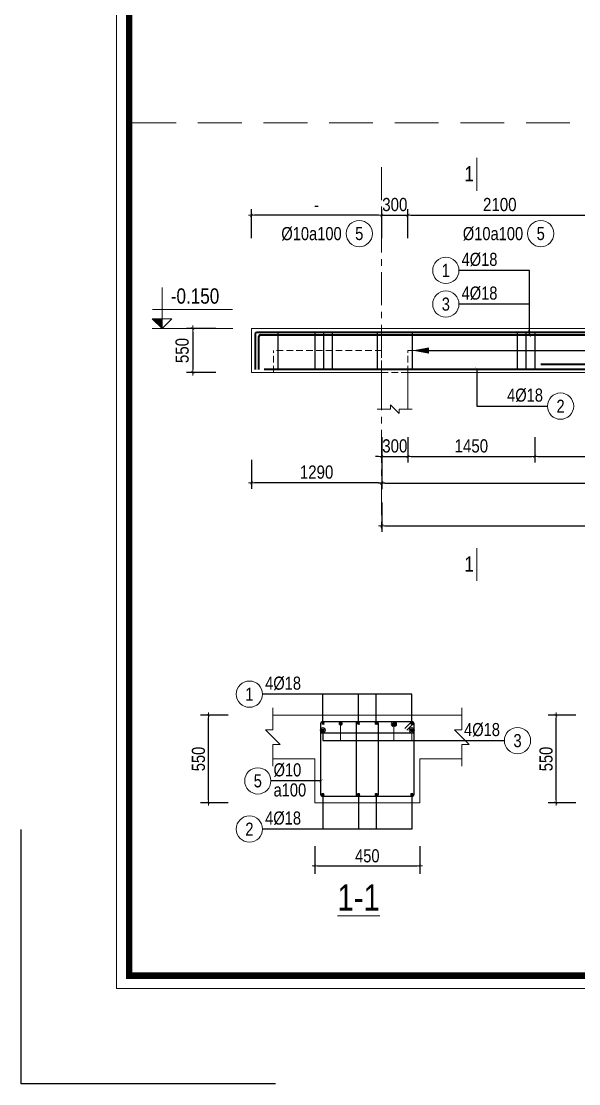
# Model space of a CAD drawing. Header units: millimetres. Extents: x 397144 to 10081729, y 99180 to 1327802.
# Drawn here: x 4906481 to 4912854, y 679461 to 691593 of the extents above; entities that cross this region are included whole.
import ezdxf
from ezdxf.enums import TextEntityAlignment as Align

# ---------------------------------------------------------------- set-up
doc = ezdxf.new("R2010")
doc.units = ezdxf.units.MM
doc.header["$PDSIZE"] = -10
doc.linetypes.add('CENTER', pattern=[2, 1.25, -0.25, 0.25, -0.25])
doc.linetypes.add('HIDDEN', pattern=[0.375, 0.25, -0.125])
doc.layers.get('0').update_dxf_attribs({"linetype": 'CONTINUOUS'})
doc.layers.get('Defpoints').update_dxf_attribs({"color": 12, "linetype": 'CONTINUOUS'})
for name, color, linetype, lineweight in [('kata_dim', 8, 'CONTINUOUS', 13), ('kata_grid', 8, 'CENTER', 13), ('kata_net khuat', 9, 'HIDDEN', 5), ('kata_net manh', 8, 'CONTINUOUS', 5), ('kata_net thay', 4, 'CONTINUOUS', 20), ('kata_text', 7, 'CONTINUOUS', 20), ('kata_thep chu', 1, 'CONTINUOUS', 35), ('kata_thep dai', 220, 'CONTINUOUS', 25)]:
    doc.layers.add(name, color=color, linetype=linetype, lineweight=lineweight)
doc.styles.add('kata_text', font='arial.ttf', dxfattribs={"width": 0.8})
doc.styles.add('Star-HelCon', font='VHELVCN_0.TTF')
doc.dimstyles.new('kata_dim_30', dxfattribs={"dimscale": 60, "dimtxt": 2.5, "dimasz": 0.5, "dimexe": 1.5, "dimexo": 2.5, "dimtad": 1, "dimdec": 0, "dimlfac": 0.5, "dimzin": 0, "dimdsep": 46, "dimtxsty": 'kata_text', "dimblk": 'kata_block_ArchTick', "dimcen": 0.09, "dimdle": 1.2, "dimclrd": 8, "dimclre": 8, "dimclrt": 3, "dimadec": 0, "dimazin": 0, "dimtfac": 1, "dimtdec": 0, "dimtix": 1, "dimtofl": 0, "dimtmove": 0, "dimatfit": 3, "dimfxl": 3.75, "dimfxlon": 1, "dimtolj": 1, "dimtzin": 0, "dimarcsym": 0})
doc.dimstyles.new('kata_dim_70', dxfattribs={"dimscale": 70, "dimtxt": 2.15, "dimasz": 0.5, "dimexe": 1, "dimexo": 2, "dimtad": 1, "dimdec": 0, "dimrnd": 5, "dimzin": 0, "dimdsep": 46, "dimtxsty": 'Star-HelCon', "dimblk": 'kata_block_ArchTick', "dimcen": 0.09, "dimdle": 1.2, "dimclrd": 8, "dimclre": 8, "dimclrt": 3, "dimadec": 0, "dimazin": 0, "dimtfac": 1, "dimtdec": 0, "dimtix": 1, "dimtmove": 2, "dimatfit": 3, "dimfxl": 3.75, "dimfxlon": 1, "dimtolj": 1, "dimtzin": 0, "dimarcsym": 0})
doc.dimstyles.new('kata_rai_thep', dxfattribs={"dimtxt": 2, "dimasz": 1, "dimexe": 0, "dimexo": 0, "dimtad": 1, "dimdec": 0, "dimzin": 12, "dimdsep": 46, "dimtxsty": 'kata_text', "dimblk": 'kata_block_RUNTIC', "dimcen": 0, "dimse1": 1, "dimse2": 1, "dimclrd": 6, "dimclre": 6, "dimclrt": 7, "dimadec": 0, "dimazin": 3, "dimtfac": 1, "dimtdec": 0, "dimtmove": 2, "dimatfit": 3, "dimldrblk": 'kata_block_LEADERTIC', "dimfxl": 1, "dimtolj": 1, "dimtzin": 0, "dimlwd": -1, "dimlwe": -1, "dimarcsym": 0})

# ---------------------------------------------------------------- blocks, each defined once
blk = doc.blocks.new('CHG_XX_Khung ten')
blk.add_lwpolyline([(15, 579), (826, 579), (826, 15), (15, 15)], close=True)
at = {"color": 4, "linetype": 'Continuous', "const_width": 1}
blk.add_lwpolyline([(17, 577), (824, 577), (824, 17), (17, 17)], close=True, dxfattribs=at)
at = {"layer": 'Defpoints', "color": 1, "ltscale": 2}
blk.add_lwpolyline([(40.06, 0), (0, 0), (0, 40)], dxfattribs=at)
blk = doc.blocks.new('kata_block_ArchTick')
at = {"color": 8}
blk.add_line((1, 0), (-1, 0), dxfattribs=at)
at = {"color": 8, "const_width": 0.15}
blk.add_lwpolyline([(-0.5, -0.5), (0.5, 0.5)], dxfattribs=at)
blk = doc.blocks.new('*D146')
at = {"layer": 'Defpoints', "color": 0, "transparency": 16777216}
for p in [(4909837, 682669), (4911037, 682669), (4911037, 681949)]:
    blk.add_point(p, dxfattribs=at)
at = {"layer": 'kata_dim', "color": 8, "lineweight": -2, "transparency": 16777216}
for p, q in [((4909837, 682174), (4909837, 681859)), ((4911037, 682174), (4911037, 681859)), ((4909867, 681949), (4911007, 681949))]:
    blk.add_line(p, q, dxfattribs=at)
at = {"layer": 'kata_dim', "color": 8, "lineweight": -2, "transparency": 16777216, "xscale": 30, "yscale": 30, "zscale": 30, "rotation": 180}
blk.add_blockref('kata_block_ArchTick', (4909837, 681949), dxfattribs=at)
at = {"layer": 'kata_dim', "color": 8, "lineweight": -2, "transparency": 16777216, "xscale": 30, "yscale": 30, "zscale": 30}
blk.add_blockref('kata_block_ArchTick', (4911037, 681949), dxfattribs=at)
at = {"layer": 'kata_dim', "color": 3, "transparency": 16777216, "insert": (4910437, 682063), "char_height": 150, "attachment_point": 5, "style": 'kata_text'}
blk.add_mtext('\\A1;450', dxfattribs=at)
blk = doc.blocks.new('kata_block_TD')
at = {"color": 6, "linetype": 'ByBlock', "lineweight": -2, "style": 'kata_text', "width": 0.8}
blk.add_attdef('SECTDET2', text='', height=5, dxfattribs=at).set_placement((0, 7.97), align=Align.CENTER)
at = {"color": 0, "linetype": 'ByBlock', "lineweight": -2, "style": 'kata_text', "width": 0.8}
blk.add_attdef('SECTDET1', text='', height=5, dxfattribs=at).set_placement((0, 1.47), align=Align.CENTER)
at = {"color": 3, "lineweight": 25, "style": 'kata_text', "width": 0.8}
blk.add_attdef('SSCALE', text='', height=2.5, dxfattribs=at).set_placement((0, -4), align=Align.CENTER)
blk = doc.blocks.new('*D147')
at = {"layer": 'Defpoints', "color": 0, "transparency": 16777216}
for p in [(4908621, 683669), (4909837, 683669), (4909837, 682669)]:
    blk.add_point(p, dxfattribs=at)
at = {"layer": 'kata_dim', "color": 8, "lineweight": -2, "transparency": 16777216}
for p, q in [((4908846, 683669), (4908531, 683669)), ((4908621, 682699), (4908621, 683639)), ((4908846, 682669), (4908531, 682669))]:
    blk.add_line(p, q, dxfattribs=at)
at = {"layer": 'kata_dim', "color": 8, "lineweight": -2, "transparency": 16777216, "xscale": 30, "yscale": 30, "zscale": 30}
for p, rotation in [((4908621, 683669), 90), ((4908621, 682669), 270)]:
    blk.add_blockref('kata_block_ArchTick', p, dxfattribs=dict(at, rotation=rotation))
at = {"layer": 'kata_dim', "color": 3, "transparency": 16777216, "insert": (4908507, 683169), "char_height": 150, "attachment_point": 5, "rotation": 90, "style": 'kata_text'}
blk.add_mtext('\\A1;550', dxfattribs=at)
blk = doc.blocks.new('kata_block_THEP')
at = {"layer": 'kata_thep chu', "color": 0}
for p, q in [((-0.5, 0), (0.5, 0)), ((-0.35, 0.35), (0.35, -0.35)), ((0.35, 0.35), (-0.35, -0.35)), ((0, 0.5), (0, -0.5))]:
    blk.add_line(p, q, dxfattribs=at)
at = {"layer": 'kata_thep chu', "color": 0, "const_width": 0.0833}
blk.add_lwpolyline([(-0.5, 0, 1), (0.5, 0, 1), (-0.5, 0, 1)], format="xyb", dxfattribs=at)
blk = doc.blocks.new('*U12')
blk.add_circle((-2.5, 0), 2.5)
at = {"layer": 'kata_text', "color": 3, "style": 'kata_text', "width": 0.8}
blk.add_attdef('DK1', (0.5, 0.85), '', height=2.5, dxfattribs=at)
at = {"layer": 'kata_text', "color": 7, "style": 'kata_text', "width": 0.8}
blk.add_attdef('SH2', text='', height=2.5, dxfattribs=at).set_placement((-2.5, 0), align=Align.MIDDLE)
blk = doc.blocks.new('*U11')
blk.add_circle((2.5, 0), 2.5)
at = {"layer": 'kata_text', "color": 3, "style": 'kata_text', "width": 0.8}
blk.add_attdef('DK2', text='', height=2.5, dxfattribs=at).set_placement((-0.85, 0.85), align=Align.RIGHT)
at = {"layer": 'kata_text', "color": 7, "style": 'kata_text', "width": 0.8}
blk.add_attdef('SH3', text='', height=2.5, dxfattribs=at).set_placement((2.5, 0), align=Align.MIDDLE)
blk = doc.blocks.new('*U13')
blk.add_circle((-2.5, 0), 2.5)
at = {"layer": 'kata_text', "color": 3, "style": 'kata_text', "width": 0.8}
for tag, p in [('DK1', (0.5, 0.85)), ('KC1', (0.5, -2.97))]:
    blk.add_attdef(tag, p, '', height=2.5, dxfattribs=at)
at = {"layer": 'kata_text', "color": 7, "style": 'kata_text', "width": 0.8}
blk.add_attdef('SH2', text='', height=2.5, dxfattribs=at).set_placement((-2.5, 0), align=Align.MIDDLE)
blk = doc.blocks.new('*D149')
at = {"layer": 'Defpoints', "color": 0, "transparency": 16777216}
for p in [(4912594, 683669), (4913810, 683669), (4913810, 682669)]:
    blk.add_point(p, dxfattribs=at)
at = {"layer": 'kata_dim', "color": 8, "lineweight": -2, "transparency": 16777216}
for p, q in [((4912819, 683669), (4912504, 683669)), ((4912594, 682699), (4912594, 683639)), ((4912819, 682669), (4912504, 682669))]:
    blk.add_line(p, q, dxfattribs=at)
at = {"layer": 'kata_dim', "color": 8, "lineweight": -2, "transparency": 16777216, "xscale": 30, "yscale": 30, "zscale": 30}
for p, rotation in [((4912594, 683669), 90), ((4912594, 682669), 270)]:
    blk.add_blockref('kata_block_ArchTick', p, dxfattribs=dict(at, rotation=rotation))
at = {"layer": 'kata_dim', "color": 3, "transparency": 16777216, "insert": (4912480, 683169), "char_height": 150, "attachment_point": 5, "rotation": 90, "style": 'kata_text'}
blk.add_mtext('\\A1;550', dxfattribs=at)
blk = doc.blocks.new('*D480')
at = {"layer": 'Defpoints', "color": 0, "transparency": 16777216}
for p in [(4910901, 689378), (4910601, 688083), (4910901, 688083)]:
    blk.add_point(p, dxfattribs=at)
at = {"layer": 'kata_dim', "color": 8, "lineweight": -2, "transparency": 16777216}
for p, q in [((4910601, 689116), (4910601, 689448)), ((4910901, 689116), (4910901, 689448)), ((4910566, 689378), (4910531, 689378)), ((4910601, 689378), (4910901, 689378)), ((4910936, 689378), (4910971, 689378))]:
    blk.add_line(p, q, dxfattribs=at)
at = {"layer": 'kata_dim', "color": 8, "lineweight": -2, "transparency": 16777216, "xscale": 35, "yscale": 35, "zscale": 35}
blk.add_blockref('kata_block_ArchTick', (4910601, 689378), dxfattribs=at)
at = {"layer": 'kata_dim', "color": 8, "lineweight": -2, "transparency": 16777216, "xscale": 35, "yscale": 35, "zscale": 35, "rotation": 180}
blk.add_blockref('kata_block_ArchTick', (4910901, 689378), dxfattribs=at)
at = {"layer": 'kata_dim', "color": 3, "transparency": 16777216, "insert": (4910751, 689499), "char_height": 150.5, "attachment_point": 5, "style": 'Star-HelCon'}
blk.add_mtext('\\A1;300', dxfattribs=at)
blk = doc.blocks.new('*D481')
at = {"layer": 'Defpoints', "color": 0, "transparency": 16777216}
for p in [(4913001, 689378), (4910901, 688083), (4913001, 688083)]:
    blk.add_point(p, dxfattribs=at)
at = {"layer": 'kata_dim', "color": 8, "lineweight": -2, "transparency": 16777216}
for p, q in [((4910901, 689116), (4910901, 689448)), ((4913001, 689116), (4913001, 689448)), ((4910936, 689378), (4912966, 689378))]:
    blk.add_line(p, q, dxfattribs=at)
at = {"layer": 'kata_dim', "color": 8, "lineweight": -2, "transparency": 16777216, "xscale": 35, "yscale": 35, "zscale": 35, "rotation": 180}
blk.add_blockref('kata_block_ArchTick', (4910901, 689378), dxfattribs=at)
at = {"layer": 'kata_dim', "color": 8, "lineweight": -2, "transparency": 16777216, "xscale": 35, "yscale": 35, "zscale": 35}
blk.add_blockref('kata_block_ArchTick', (4913001, 689378), dxfattribs=at)
at = {"layer": 'kata_dim', "color": 3, "transparency": 16777216, "insert": (4911951, 689499), "char_height": 150.5, "attachment_point": 5, "style": 'Star-HelCon'}
blk.add_mtext('\\A1;2100', dxfattribs=at)
blk = doc.blocks.new('*D484')
at = {"layer": 'Defpoints', "color": 0, "transparency": 16777216}
for p in [(4909372, 688083), (4908442, 687583), (4909372, 687583)]:
    blk.add_point(p, dxfattribs=at)
at = {"layer": 'kata_dim', "color": 8, "lineweight": -2, "transparency": 16777216}
for p, q in [((4908704, 688083), (4908372, 688083)), ((4908442, 688048), (4908442, 687618)), ((4908704, 687583), (4908372, 687583))]:
    blk.add_line(p, q, dxfattribs=at)
at = {"layer": 'kata_dim', "color": 8, "lineweight": -2, "transparency": 16777216, "xscale": 35, "yscale": 35, "zscale": 35}
for p, rotation in [((4908442, 688083), 90), ((4908442, 687583), 270)]:
    blk.add_blockref('kata_block_ArchTick', p, dxfattribs=dict(at, rotation=rotation))
at = {"layer": 'kata_dim', "color": 3, "transparency": 16777216, "insert": (4908321, 687833), "char_height": 150.5, "attachment_point": 5, "rotation": 90, "style": 'Star-HelCon'}
blk.add_mtext('\\A1;550', dxfattribs=at)
blk = doc.blocks.new('kata_block_CT')
blk.add_hatch(color=256).paths.add_polyline_path([(0, 1.6), (-1.61, 1.6), (0, 0)])
at = {"ltscale": 50}
h = blk.add_hatch(dxfattribs=at)
h.set_pattern_fill('ANSI31', color=8, scale=1.406, style=0)
h.paths.add_polyline_path([(0, 1.6), (0, 0), (1.61, 1.6)])
at = {"color": 8, "ltscale": 50}
for p, q in [((-1.59, 3.14), (11.47, 3.14)), ((11.56, 0), (-1.64, 0))]:
    blk.add_line(p, q, dxfattribs=at)
for points in [[(0, 6.69), (0, 0)], [(0, 0), (-1.61, 1.6), (0, 1.6)], [(0, 0), (1.61, 1.6), (0, 1.6)]]:
    blk.add_lwpolyline(points, dxfattribs=at)
at = {"color": 3, "style": 'kata_text', "width": 0.8}
blk.add_attdef('CT', (1.41, 4.07), '', height=2.5, dxfattribs=at)
blk = doc.blocks.new('*D485')
at = {"layer": 'Defpoints', "color": 0, "transparency": 16777216}
for p in [(4910601, 686983), (4910901, 686983), (4910901, 686623)]:
    blk.add_point(p, dxfattribs=at)
at = {"layer": 'kata_dim', "color": 8, "lineweight": -2, "transparency": 16777216}
for p, q in [((4910601, 686843), (4910601, 686553)), ((4910901, 686843), (4910901, 686553)), ((4910566, 686623), (4910531, 686623)), ((4910601, 686623), (4910901, 686623)), ((4910936, 686623), (4910971, 686623))]:
    blk.add_line(p, q, dxfattribs=at)
at = {"layer": 'kata_dim', "color": 8, "lineweight": -2, "transparency": 16777216, "xscale": 35, "yscale": 35, "zscale": 35}
blk.add_blockref('kata_block_ArchTick', (4910601, 686623), dxfattribs=at)
at = {"layer": 'kata_dim', "color": 8, "lineweight": -2, "transparency": 16777216, "xscale": 35, "yscale": 35, "zscale": 35, "rotation": 180}
blk.add_blockref('kata_block_ArchTick', (4910901, 686623), dxfattribs=at)
at = {"layer": 'kata_dim', "color": 3, "transparency": 16777216, "insert": (4910751, 686743), "char_height": 150.5, "attachment_point": 5, "style": 'Star-HelCon'}
blk.add_mtext('\\A1;300', dxfattribs=at)
blk = doc.blocks.new('*D486')
at = {"layer": 'Defpoints', "color": 0, "transparency": 16777216}
for p in [(4921501, 687583), (4910601, 687163), (4921501, 685833)]:
    blk.add_point(p, dxfattribs=at)
at = {"layer": 'kata_dim', "color": 8, "lineweight": -2, "transparency": 16777216}
for p, q in [((4910601, 686096), (4910601, 685763)), ((4921501, 686096), (4921501, 685763)), ((4910636, 685833), (4921466, 685833))]:
    blk.add_line(p, q, dxfattribs=at)
at = {"layer": 'kata_dim', "color": 8, "lineweight": -2, "transparency": 16777216, "xscale": 35, "yscale": 35, "zscale": 35, "rotation": 180}
blk.add_blockref('kata_block_ArchTick', (4910601, 685833), dxfattribs=at)
at = {"layer": 'kata_dim', "color": 8, "lineweight": -2, "transparency": 16777216, "xscale": 35, "yscale": 35, "zscale": 35}
blk.add_blockref('kata_block_ArchTick', (4921501, 685833), dxfattribs=at)
at = {"layer": 'kata_dim', "color": 3, "transparency": 16777216, "insert": (4916051, 685954), "char_height": 150.5, "attachment_point": 5, "style": 'Star-HelCon'}
blk.add_mtext('\\A1;10900', dxfattribs=at)
blk = doc.blocks.new('kata_block_RUNTIC')
at = {"layer": 'kata_dim', "color": 6}
blk.add_line((0, 0.75), (0, -0.75), dxfattribs=at)
blk.add_lwpolyline([(0, 0, 0, 1, 0), (-2.7, 0, 1, 1, 0)], format="xyseb", dxfattribs=at)
blk = doc.blocks.new('*D487')
at = {"layer": 'Defpoints', "color": 6, "transparency": 16777216}
blk.add_line((4911021, 687833), (4913481, 687833), dxfattribs=at)
at = {"layer": 'Defpoints', "color": 0, "transparency": 16777216}
for p in [(4910951, 687833), (4913551, 687833), (4913551, 687833)]:
    blk.add_point(p, dxfattribs=at)
at = {"layer": 'Defpoints', "color": 6, "transparency": 16777216, "xscale": 70, "yscale": 70, "zscale": 70, "rotation": 180}
blk.add_blockref('kata_block_RUNTIC', (4910951, 687833), dxfattribs=at)
at = {"layer": 'Defpoints', "color": 6, "transparency": 16777216, "xscale": 70, "yscale": 70, "zscale": 70}
blk.add_blockref('kata_block_RUNTIC', (4913551, 687833), dxfattribs=at)
blk = doc.blocks.new('kata_block_LEADERTIC')
at = {"layer": 'kata_dim', "color": 6}
blk.add_lwpolyline([(0, 0, 0, 1, 0), (-2.7, 0, 1, 1, 0)], format="xyseb", dxfattribs=at)
blk = doc.blocks.new('*U14')
blk.add_circle((2.5, 0), 2.5)
at = {"layer": 'kata_text', "color": 3, "style": 'kata_text', "width": 0.8}
blk.add_attdef('DKKC2', text='', height=2.5, dxfattribs=at).set_placement((-0.85, -1.25), align=Align.RIGHT)
at = {"layer": 'kata_text', "color": 7, "style": 'kata_text', "width": 0.8}
blk.add_attdef('SH3', text='', height=2.5, dxfattribs=at).set_placement((2.5, 0), align=Align.MIDDLE)
blk = doc.blocks.new('kata_block_SECBAL')
at = {"color": 0, "linetype": 'ByBlock', "lineweight": -2}
blk.add_line((0, 4.36), (0, -1), dxfattribs=at)
at = {"color": 0, "linetype": 'ByBlock', "lineweight": -2, "style": 'kata_text', "width": 0.8}
blk.add_attdef('DETAIL', text='', height=2.5, dxfattribs=at).set_placement((-0.5, 1.75), align=Align.MIDDLE_RIGHT)
blk = doc.blocks.new('*U15')
at = {"color": 0, "linetype": 'ByBlock', "lineweight": -2}
blk.add_line((0, -1), (0, 4.36), dxfattribs=at)
at = {"color": 0, "linetype": 'ByBlock', "lineweight": -2, "style": 'kata_text', "width": 0.8}
blk.add_attdef('DETAIL', text='', height=2.5, dxfattribs=at).set_placement((-0.5, 1.75), align=Align.MIDDLE_RIGHT)
blk = doc.blocks.new('*D490')
at = {"layer": 'Defpoints', "color": 0, "transparency": 16777216}
for p in [(4909114, 687583), (4910601, 687506), (4909114, 686323)]:
    blk.add_point(p, dxfattribs=at)
at = {"layer": 'kata_dim', "color": 8, "lineweight": -2, "transparency": 16777216}
for p, q in [((4909114, 686586), (4909114, 686253)), ((4910601, 686586), (4910601, 686253)), ((4910566, 686323), (4909149, 686323))]:
    blk.add_line(p, q, dxfattribs=at)
at = {"layer": 'kata_dim', "color": 8, "lineweight": -2, "transparency": 16777216, "xscale": 35, "yscale": 35, "zscale": 35, "rotation": 180}
blk.add_blockref('kata_block_ArchTick', (4909114, 686323), dxfattribs=at)
at = {"layer": 'kata_dim', "color": 8, "lineweight": -2, "transparency": 16777216, "xscale": 35, "yscale": 35, "zscale": 35}
blk.add_blockref('kata_block_ArchTick', (4910601, 686323), dxfattribs=at)
at = {"layer": 'kata_dim', "color": 3, "transparency": 16777216, "insert": (4909857, 686444), "char_height": 150.5, "attachment_point": 5, "style": 'Star-HelCon'}
blk.add_mtext('\\A1;1290', dxfattribs=at)
blk = doc.blocks.new('*D491')
at = {"layer": 'Defpoints', "color": 0, "transparency": 16777216}
for p in [(4909114, 689378), (4910601, 688083), (4909114, 687833)]:
    blk.add_point(p, dxfattribs=at)
at = {"layer": 'kata_dim', "color": 8, "lineweight": -2, "transparency": 16777216}
for p, q in [((4909114, 689116), (4909114, 689448)), ((4910601, 689116), (4910601, 689448)), ((4910566, 689378), (4909149, 689378))]:
    blk.add_line(p, q, dxfattribs=at)
at = {"layer": 'kata_dim', "color": 8, "lineweight": -2, "transparency": 16777216, "xscale": 35, "yscale": 35, "zscale": 35, "rotation": 180}
blk.add_blockref('kata_block_ArchTick', (4909114, 689378), dxfattribs=at)
at = {"layer": 'kata_dim', "color": 8, "lineweight": -2, "transparency": 16777216, "xscale": 35, "yscale": 35, "zscale": 35}
blk.add_blockref('kata_block_ArchTick', (4910601, 689378), dxfattribs=at)
at = {"layer": 'kata_dim', "color": 3, "transparency": 16777216, "insert": (4909857, 689497), "char_height": 150.5, "attachment_point": 5, "style": 'Star-HelCon'}
blk.add_mtext('\\A1;-', dxfattribs=at)
blk = doc.blocks.new('*D478')
at = {"layer": 'Defpoints', "color": 0, "ltscale": 0.8, "transparency": 16777216}
for p in [(4910901, 686983), (4912351, 686983), (4912351, 686623)]:
    blk.add_point(p, dxfattribs=at)
at = {"layer": 'kata_dim', "color": 8, "lineweight": -2, "ltscale": 0.8, "transparency": 16777216}
for p, q in [((4910901, 686843), (4910901, 686553)), ((4912351, 686843), (4912351, 686553)), ((4910936, 686623), (4912316, 686623))]:
    blk.add_line(p, q, dxfattribs=at)
at = {"layer": 'kata_dim', "color": 8, "lineweight": -2, "ltscale": 0.8, "transparency": 16777216, "xscale": 35, "yscale": 35, "zscale": 35, "rotation": 180}
blk.add_blockref('kata_block_ArchTick', (4910901, 686623), dxfattribs=at)
at = {"layer": 'kata_dim', "color": 8, "lineweight": -2, "ltscale": 0.8, "transparency": 16777216, "xscale": 35, "yscale": 35, "zscale": 35}
blk.add_blockref('kata_block_ArchTick', (4912351, 686623), dxfattribs=at)
at = {"layer": 'kata_dim', "color": 3, "ltscale": 0.8, "transparency": 16777216, "insert": (4911626, 686743), "char_height": 150.5, "attachment_point": 5, "style": 'Star-HelCon'}
blk.add_mtext('\\A1;1450', dxfattribs=at)
blk = doc.blocks.new('*D479')
at = {"layer": 'Defpoints', "color": 0, "ltscale": 0.8, "transparency": 16777216}
for p in [(4912351, 686983), (4916501, 686983), (4916501, 686623)]:
    blk.add_point(p, dxfattribs=at)
at = {"layer": 'kata_dim', "color": 8, "lineweight": -2, "ltscale": 0.8, "transparency": 16777216}
for p, q in [((4912351, 686843), (4912351, 686553)), ((4916501, 686843), (4916501, 686553)), ((4912386, 686623), (4916466, 686623))]:
    blk.add_line(p, q, dxfattribs=at)
at = {"layer": 'kata_dim', "color": 8, "lineweight": -2, "ltscale": 0.8, "transparency": 16777216, "xscale": 35, "yscale": 35, "zscale": 35, "rotation": 180}
blk.add_blockref('kata_block_ArchTick', (4912351, 686623), dxfattribs=at)
at = {"layer": 'kata_dim', "color": 8, "lineweight": -2, "ltscale": 0.8, "transparency": 16777216, "xscale": 35, "yscale": 35, "zscale": 35}
blk.add_blockref('kata_block_ArchTick', (4916501, 686623), dxfattribs=at)
at = {"layer": 'kata_dim', "color": 3, "ltscale": 0.8, "transparency": 16777216, "insert": (4914426, 686743), "char_height": 150.5, "attachment_point": 5, "style": 'Star-HelCon'}
blk.add_mtext('\\A1;4150', dxfattribs=at)
blk = doc.blocks.new('*D492')
at = {"layer": 'Defpoints', "color": 0, "ltscale": 0.8, "transparency": 16777216}
for p in [(4917951, 686843), (4910601, 686680), (4917951, 686320)]:
    blk.add_point(p, dxfattribs=at)
at = {"layer": 'kata_dim', "color": 8, "lineweight": -2, "ltscale": 0.8, "transparency": 16777216}
for p, q in [((4910601, 686540), (4910601, 686250)), ((4917951, 686582), (4917951, 686250)), ((4910636, 686320), (4917916, 686320))]:
    blk.add_line(p, q, dxfattribs=at)
at = {"layer": 'kata_dim', "color": 8, "lineweight": -2, "ltscale": 0.8, "transparency": 16777216, "xscale": 35, "yscale": 35, "zscale": 35, "rotation": 180}
blk.add_blockref('kata_block_ArchTick', (4910601, 686320), dxfattribs=at)
at = {"layer": 'kata_dim', "color": 8, "lineweight": -2, "ltscale": 0.8, "transparency": 16777216, "xscale": 35, "yscale": 35, "zscale": 35}
blk.add_blockref('kata_block_ArchTick', (4917951, 686320), dxfattribs=at)
at = {"layer": 'kata_dim', "color": 3, "ltscale": 0.8, "transparency": 16777216, "insert": (4914276, 686440), "char_height": 150.5, "attachment_point": 5, "style": 'Star-HelCon'}
blk.add_mtext('\\A1;7350', dxfattribs=at)

msp = doc.modelspace()

# ---------------------------------------------------------------- block references
at = {"layer": 'kata_net thay', "xscale": 72.589395827735, "yscale": 72.589395827735, "zscale": 72.589395827735}
msp.add_blockref('CHG_XX_Khung ten', (4906481.36832, 679461.165), dxfattribs=at)

# ---------------------------------------------------------------- next in the draw order: linework, layer by layer
at = {"layer": 'kata_dim'}
for points in [[(4910550.50544, 687163.02157), (4910700.50544, 687163.02157), (4910700.50544, 687213.02157), (4910800.50544, 687113.02157), (4910800.50544, 687163.02157), (4910950.50544, 687163.02157)], [(4909357.22628, 683085.83639), (4909357.22628, 683335.83639), (4909440.55961, 683335.83639), (4909273.89295, 683502.50305), (4909357.22628, 683502.50305), (4909357.22628, 683752.50305)], [(4911517.22628, 683085.83639), (4911517.22628, 683335.83639), (4911600.55961, 683335.83639), (4911433.89295, 683502.50305), (4911517.22628, 683502.50305), (4911517.22628, 683752.50305)]]:
    msp.add_lwpolyline(points, dxfattribs=at)
at = {"layer": 'kata_grid', "ltscale": 300}
msp.add_line((4910600.50544, 689926.34738), (4910600.50544, 685751.34738), dxfattribs=at)
at = {"layer": 'kata_net khuat', "ltscale": 300}
for p, q in [((4909113.5672, 688083.02157), (4909363.5672, 688083.02157)), ((4910600.50544, 688083.02157), (4910900.50544, 688083.02157)), ((4910600.50544, 687833.02157), (4909363.5672, 687833.02157)), ((4910900.50544, 687833.02157), (4921500.50544, 687833.02157))]:
    msp.add_line(p, q, dxfattribs=at)
at = {"layer": 'kata_net khuat', "ltscale": 2000}
msp.add_lwpolyline([(4907751.56005, 690434.06527), (4956386.45524, 690434.06527)], dxfattribs=at)
at = {"layer": 'kata_net khuat', "ltscale": 300}
for points in [[(4909113.5672, 687833.02157), (4909113.5672, 687583.02157), (4909363.5672, 687583.02157), (4909363.5672, 687833.02157)], [(4910600.50544, 687833.02157), (4910600.50544, 687583.02157), (4910900.50544, 687583.02157), (4910900.50544, 687833.02157)]]:
    msp.add_lwpolyline(points, dxfattribs=at)
at = {"layer": 'kata_net manh'}
for p, q in [((4910132.22628, 683572.55307), (4910132.22628, 683379.16972)), ((4910741.22628, 683537.94357), (4910741.22628, 683379.16972)), ((4909929.22628, 683469.16972), (4909929.22628, 683379.16972)), ((4910945.22628, 683469.16972), (4910945.22628, 683379.16972))]:
    msp.add_line(p, q, dxfattribs=at)
for centre in [(4909929.22628, 683499.16972), (4910741.22628, 683567.94357), (4910945.22628, 683499.16972)]:
    msp.add_circle(centre, 30, dxfattribs=at)
at = {"layer": 'kata_net thay'}
for p, q in [((4910600.50544, 688083.02157), (4917950.50544, 688083.02157)), ((4909357.22628, 683669.16972), (4911517.22628, 683669.16972))]:
    msp.add_line(p, q, dxfattribs=at)
for points in [[(4910600.50544, 687163.02157), (4910600.50544, 687583.02157), (4909113.5672, 687583.02157), (4909113.5672, 688083.02157), (4910600.50544, 688083.02157)], [(4910900.50544, 687163.02157), (4910900.50544, 687583.02157), (4917950.50544, 687583.02157)], [(4909357.22628, 683169.16972), (4909837.22628, 683169.16972), (4909837.22628, 682669.16972), (4911037.22628, 682669.16972), (4911037.22628, 683169.16972), (4911517.22628, 683169.16972)]]:
    msp.add_lwpolyline(points, dxfattribs=at)
at = {"layer": 'kata_thep chu'}
for p, q in [((4909196.57264, 687616.71627), (4909196.57264, 687991.74865)), ((4909216.57264, 688011.74865), (4912997.38069, 688011.74865)), ((4909258.10136, 687622.02157), (4921730.84644, 687622.02157)), ((4916500.50544, 687673.26719), (4912419.27762, 687673.26719))]:
    msp.add_line(p, q, dxfattribs=at)
at = {"layer": 'kata_thep chu', "flags": 128}
msp.add_lwpolyline([(4909158.5672, 687617.15748), (4909158.5672, 688024.02157, -0.4142135622), (4909178.5672, 688044.02157), (4921830.50616, 688044.02157)], format="xyb", dxfattribs=at)
at = {"layer": 'kata_thep chu'}
msp.add_arc((4909216.57264, 687991.74865), 20, 90, 179.999999973, dxfattribs=at)
at = {"layer": 'kata_thep dai', "ltscale": 52.5}
for p, q in [((4909413.5672, 688048.02157), (4909413.5672, 687618.02157)), ((4909836.22026, 688048.02157), (4909836.22026, 687618.02157)), ((4909936.22026, 688048.02157), (4909936.22026, 687618.02157)), ((4910036.22026, 688048.02157), (4910036.22026, 687618.02157)), ((4910550.50544, 688048.02157), (4910550.50544, 687618.02157)), ((4910950.50544, 688048.02157), (4910950.50544, 687618.02157)), ((4912150.50544, 688048.02157), (4912150.50544, 687618.02157)), ((4912250.50544, 688048.02157), (4912250.50544, 687618.02157)), ((4912350.50544, 688048.02157), (4912350.50544, 687618.02157))]:
    msp.add_line(p, q, dxfattribs=at)
at = {"layer": 'kata_thep dai'}
msp.add_line((4909907.22628, 683467.95357), (4910967.22628, 683467.95357), dxfattribs=at)
for points in [[(4910865.22628, 683519.16972), (4910945.22628, 683599.16972, -0.414213562), (4910967.22628, 683577.16972), (4910967.22628, 682761.16972, -0.414213562), (4910945.22628, 682739.16972), (4909929.22628, 682739.16972, -0.414213562), (4909907.22628, 682761.16972), (4909907.22628, 683577.16972, -0.414213562), (4909929.22628, 683599.16972), (4910945.22628, 683599.16972, -0.414213562), (4910967.22628, 683577.16972), (4910887.22628, 683497.16972)], [(4910538.22628, 683599.16972), (4910538.22628, 683599.16972, -0.414213562), (4910560.22628, 683577.16972), (4910560.22628, 682761.16972, -0.414213562), (4910538.22628, 682739.16972), (4910335.22628, 682739.16972, -0.414213562), (4910313.22628, 682761.16972), (4910313.22628, 683577.16972, -0.414213562), (4910335.22628, 683599.16972), (4910538.22628, 683599.16972, -0.414213562), (4910560.22628, 683577.16972), (4910560.22628, 683577.16972)]]:
    msp.add_lwpolyline(points, format="xyb", dxfattribs=at)

# ---------------------------------------------------------------- next in the draw order: block references
at = {"layer": 'kata_dim', "color": 2, "xscale": 70, "yscale": 70, "zscale": 70}
for name, p in [('kata_block_SECBAL', (4911690.50544, 689728.02157)), ('*U15', (4911690.50544, 685273.02157))]:
    msp.add_blockref(name, p, dxfattribs=at).add_auto_attribs({'DETAIL': '1'})
at = {"layer": 'kata_net manh', "xscale": 60, "yscale": 60, "zscale": 60}
for name, p, values in [('*U14', (4910194.97214, 689168.02157), {'SH3': '5', 'DKKC2': '%%C10a100'}), ('*U14', (4912269.01729, 689168.02157), {'SH3': '5', 'DKKC2': '%%C10a100'}), ('*U12', (4911484.22513, 688748.02157), {'SH2': '1', 'DK1': '4%%C18'}), ('*U12', (4911484.22513, 688363.02157), {'SH2': '3', 'DK1': '4%%C18'}), ('*U11', (4912495.50544, 687198.02157), {'SH3': '2', 'DK2': '4%%C18'}), ('*U12', (4909239.22628, 683909.16972), {'SH2': '1', 'DK1': '4%%C18'}), ('*U11', (4912003.60904, 683379.16972), {'SH3': '3', 'DK2': '4%%C18'}), ('*U13', (4909335.22628, 682919.16972), {'SH2': '5', 'DK1': '%%C10', 'KC1': 'a100'}), ('*U12', (4909239.22628, 682369.16972), {'SH2': '2', 'DK1': '4%%C18'})]:
    msp.add_blockref(name, p, dxfattribs=at).add_auto_attribs(values)
at = {"layer": 'kata_text', "xscale": 70, "yscale": 70, "zscale": 70}
msp.add_blockref('kata_block_CT', (4908091.8409, 688083.02157), dxfattribs=at).add_auto_attribs({'CT': '-0.150'})
at = {"layer": 'kata_text'}
ref = msp.add_blockref('kata_block_TD', (4910337.22628, 681349.16972), dxfattribs=dict(at, xscale=60, yscale=60, zscale=60))
ref.add_attrib('SECTDET1', '%%u1-1', dxfattribs={"layer": '0', "color": 0, "linetype": 'ByBlock', "lineweight": -2, "height": 300, "style": 'kata_text', "width": 0.8}).set_placement((4910337.22628, 681437.40869), align=Align.CENTER)
at = {"layer": 'kata_thep chu'}
for p, xscale, yscale, zscale in [((4909929.22628, 683499.16972), 40, 40, 40), ((4909929.22628, 683577.16972), 28, 28, 28), ((4910132.22628, 683572.55307), 40, 40, 40), ((4910335.22628, 683577.16972), 28, 28, 28), ((4910538.22628, 683577.16972), 28, 28, 28), ((4910741.22628, 683567.94357), 40, 40, 40), ((4910945.22628, 683499.16972), 40, 40, 40), ((4910945.22628, 683577.16972), 28, 28, 28), ((4909929.22628, 682761.16972), 32, 32, 32), ((4910335.22628, 682761.16972), 32, 32, 32), ((4910538.22628, 682761.16972), 32, 32, 32), ((4910945.22628, 682761.16972), 32, 32, 32)]:
    msp.add_blockref('kata_block_THEP', p, dxfattribs=dict(at, xscale=xscale, yscale=yscale, zscale=zscale))

# ---------------------------------------------------------------- next in the draw order: dimensions: what is measured, and where the dimension line sits
at = {"layer": 'Defpoints'}
dim = msp.add_aligned_dim(p1=(4910950.50544, 687833.02157), p2=(4913550.50544, 687833.02157), distance=0, text=' ', dimstyle='kata_rai_thep', override={"dimscale": 70}, dxfattribs=at)
dim.commit()
dim.dimension.update_dxf_attribs({"geometry": '*D487', "text_midpoint": (4912250.50544, 687833.02157)})
at = {"layer": 'kata_dim'}
for base, p1, p2, text, dimstyle, picture, middle in [((4909113.5672, 689378.02157), (4910600.50544, 688083.02157), (4909113.5672, 687833.02157), '-', 'kata_dim_70', '*D491', (4909857.03632, 689497.02157)), ((4909113.5672, 686323.02157), (4910600.50544, 687505.90665), (4909113.5672, 687583.02157), '1290', 'kata_dim_70', '*D490', (4909857.03632, 686443.6269)), ((4911037.22628, 681949.16972), (4909837.22628, 682669.16972), (4911037.22628, 682669.16972), '450', 'kata_dim_30', '*D146', (4910437.22628, 682063.25567))]:
    dim = msp.add_linear_dim(base=base, p1=p1, p2=p2, text=text, dimstyle=dimstyle, dxfattribs=at)
    dim.commit()
    dim.dimension.update_dxf_attribs({"geometry": picture, "text_midpoint": middle})
for base, p1, p2, picture, middle in [((4910900.50544, 689378.02157), (4910600.50544, 688083.02157), (4910900.50544, 688083.02157), '*D480', (4910750.50544, 689498.6269)), ((4913000.50544, 689378.02157), (4910900.50544, 688083.02157), (4913000.50544, 688083.02157), '*D481', (4911950.50544, 689498.6269)), ((4921500.50544, 685833.02157), (4910600.50544, 687163.02157), (4921500.50544, 687583.02157), '*D486', (4916050.50544, 685953.6269)), ((4910900.50544, 686622.53492), (4910600.50544, 686982.53492), (4910900.50544, 686982.53492), '*D485', (4910750.50544, 686743.14025))]:
    dim = msp.add_linear_dim(base=base, p1=p1, p2=p2, dimstyle='kata_dim_70', dxfattribs=at)
    dim.commit()
    dim.dimension.update_dxf_attribs({"geometry": picture, "text_midpoint": middle})
for base, p1, p2, dimstyle, picture, middle in [((4908441.8409, 687583.02157), (4909371.8409, 688083.02157), (4909371.8409, 687583.02157), 'kata_dim_70', '*D484', (4908321.23557, 687833.02157)), ((4908621.22628, 683669.16972), (4909837.22628, 682669.16972), (4909837.22628, 683669.16972), 'kata_dim_30', '*D147', (4908507.14033, 683169.16972)), ((4912593.86245, 683669.16972), (4913809.86245, 682669.16972), (4913809.86245, 683669.16972), 'kata_dim_30', '*D149', (4912479.7765, 683169.16972))]:
    dim = msp.add_linear_dim(base=base, p1=p1, p2=p2, angle=270, text='550', dimstyle=dimstyle, dxfattribs=at)
    dim.commit()
    dim.dimension.update_dxf_attribs({"geometry": picture, "text_midpoint": middle})
at = {"layer": 'kata_dim', "ltscale": 0.8}
for base, p1, p2, picture, middle in [((4912350.50544, 686622.53492), (4910900.50544, 686982.53492), (4912350.50544, 686982.53492), '*D478', (4911625.50544, 686743.14025)), ((4916500.50544, 686622.53492), (4912350.50544, 686982.53492), (4916500.50544, 686982.53492), '*D479', (4914425.50544, 686743.14025)), ((4917950.50544, 686319.88976), (4910600.50544, 686679.88976), (4917950.50544, 686842.53492), '*D492', (4914275.50544, 686440.49509))]:
    dim = msp.add_linear_dim(base=base, p1=p1, p2=p2, dimstyle='kata_dim_70', dxfattribs=at)
    dim.commit()
    dim.dimension.update_dxf_attribs({"geometry": picture, "text_midpoint": middle})

# ---------------------------------------------------------------- next in the draw order: leaders
at = {"layer": 'kata_net manh'}
for points, override in [([(4912289.22513, 688044.02157), (4912289.22513, 688748.02157), (4911484.22513, 688748.02157)], {"dimldrblk": 'ArchTick'}), ([(4912289.22513, 688005.02157), (4912289.22513, 688363.02157), (4911484.22513, 688363.02157)], {"dimldrblk": 'ArchTick'}), ([(4911690.50544, 687622.02157), (4911690.50544, 687198.02157), (4912495.50544, 687198.02157)], {"dimldrblk": 'ArchTick'}), ([(4909929.22628, 683577.16972), (4909929.22628, 683909.16972), (4909239.22628, 683909.16972)], {"dimasz": 0.5, "dimldrblk": 'ArchTick'}), ([(4910335.22628, 683577.16972), (4910335.22628, 683909.16972), (4909239.22628, 683909.16972)], {"dimasz": 0.5, "dimldrblk": 'ArchTick'}), ([(4910538.22628, 683577.16972), (4910538.22628, 683909.16972), (4909239.22628, 683909.16972)], {"dimasz": 0.5, "dimldrblk": 'ArchTick'}), ([(4910945.22628, 683577.16972), (4910945.22628, 683909.16972), (4909239.22628, 683909.16972)], {"dimasz": 0.5, "dimldrblk": 'ArchTick'}), ([(4909929.22628, 683499.16972), (4909929.22628, 683379.16972), (4912003.60904, 683379.16972)], {"dimasz": 0.5, "dimldrblk": 'ArchTick'}), ([(4909907.22628, 682919.16972), (4909335.22628, 682919.16972)], {"dimasz": 0.5, "dimldrblk": 'ArchTick'}), ([(4909929.22628, 682761.16972), (4909929.22628, 682369.16972), (4909239.22628, 682369.16972)], {"dimasz": 0.5, "dimldrblk": 'ArchTick'}), ([(4910335.22628, 682761.16972), (4910335.22628, 682369.16972), (4909239.22628, 682369.16972)], {"dimasz": 0.5, "dimldrblk": 'ArchTick'}), ([(4910538.22628, 682761.16972), (4910538.22628, 682369.16972), (4909239.22628, 682369.16972)], {"dimasz": 0.5, "dimldrblk": 'ArchTick'}), ([(4910945.22628, 682761.16972), (4910945.22628, 682369.16972), (4909239.22628, 682369.16972)], {"dimasz": 0.5, "dimldrblk": 'ArchTick'})]:
    msp.add_leader(points, dimstyle='kata_dim_70', override=override, dxfattribs=at)

doc.saveas('drawing.dxf')
